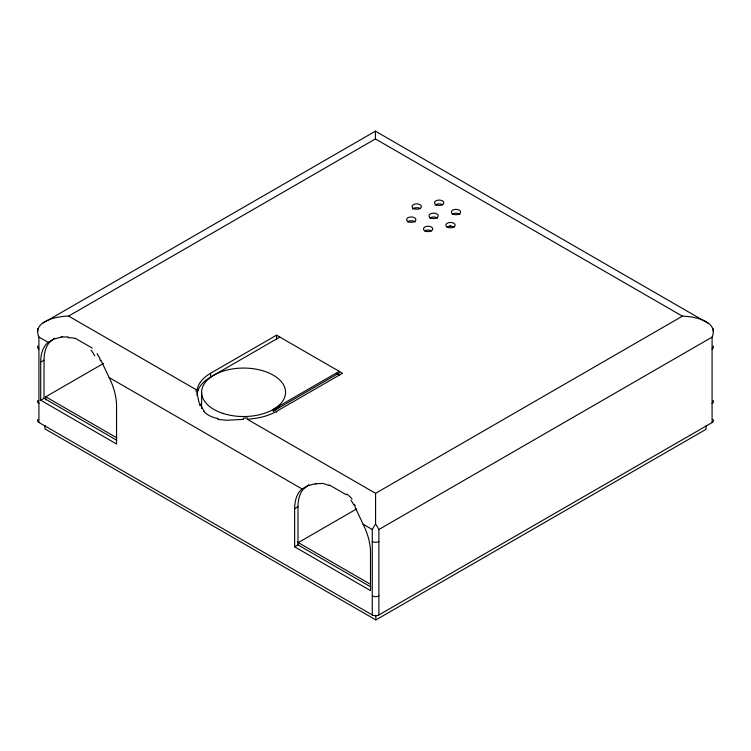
<?xml version="1.0" encoding="UTF-8"?>
<svg xmlns="http://www.w3.org/2000/svg" width="751" height="751" viewBox="0 0 751 751"><rect width="100%" height="100%" fill="white"/><g stroke="black" fill="none" stroke-linecap="round" stroke-linejoin="round"><path stroke-width="1.13" d="M712.079 422.569L712.079 337.124C719.205 321.128 693.492 316.246 682.406 316.18L375.425 138.944L68.594 316.087C57.686 316.162 31.692 320.987 38.921 337.03L38.921 422.475L372.28 614.947A4.666 2.694 0 0 0 378.88 614.947L712.079 422.569A4.666 2.694 0 0 0 713.065 419.593M713.45 328.825L713.103 330.872M196.997 395.317L197.888 390.689A46.646 26.933 0 0 1 210.599 377.068L279.86 337.077M372.28 614.947L372.28 529.502L375.547 523.916M100.925 360.17L109.139 377.575A46.646 26.933 60 0 1 116.546 405.906L116.546 443.991L40.695 400.199L40.695 362.113A46.646 26.933 60 0 1 48.102 342.334L53.762 339.105L61.113 337.19M354.876 506.794L363.09 524.198A46.646 26.933 60 0 1 370.506 552.52L370.506 590.605L294.645 546.812L294.645 508.727A46.646 26.933 60 0 1 302.052 488.957L307.722 485.728L315.073 483.804M53.434 339.03L49.078 342.86A46.646 26.933 60 0 0 44.027 360.189L44.027 398.265L116.846 440.311M53.678 338.87L54.692 338.25M43.239 322.958L375.425 131.172L707.761 323.052M40.695 362.113L44.027 360.189M45.736 399.832L45.736 396.791L103.563 363.4M40.695 400.199L44.027 398.265M197.072 390.257A46.646 26.933 0 0 1 210.599 373.256L276.556 335.171L342.522 373.256L276.556 411.341A46.646 26.933 0 0 1 247.107 419.152L375.575 493.323L682.406 316.18M199.334 405.193L201.362 404.019M273.261 411.097L339.217 373.012L339.217 371.351L273.261 409.436L273.261 411.097A41.981 24.239 0 0 0 279.616 406.394M294.645 508.727L297.978 506.803A46.646 26.933 60 0 1 303.029 489.474L308.905 484.724M298.025 542.748L356.687 508.887M294.645 546.812L297.978 544.888L370.806 586.925M378.88 614.947L378.88 529.502L712.079 337.124M44.966 425.479L44.966 428.896L375.857 619.941L706.034 429.319L706.034 425.901M447.587 226.802L450.694 225.76M62.699 337.002L68.116 336.889M316.65 483.616L322.066 483.513M243.577 419.349L226.84 420.26L217.771 419.424M75.203 338.25L92.307 348.126M329.154 484.874L346.258 494.74M336.429 373.547L339.471 375.312M68.594 316.087L197.888 390.689M38.921 337.03L48.102 342.334M109.139 377.575L302.052 488.957M363.09 524.198L372.28 529.502M45.736 396.791L116.752 437.795M297.34 542.053L370.384 584.222M204.103 411.173L198.94 402.254L196.931 392.416M351.036 500.232L354.04 505.198M97.086 353.618L100.09 358.584M377.744 527.427L375.575 523.869L375.575 493.323M378.157 528.141L378.88 529.502M37.916 330.815L37.55 328.713M375.857 615.388L375.857 619.941M375.425 131.106L375.425 138.944M297.978 506.803L297.978 544.888M276.556 335.171L276.556 338.983M276.556 411.341L276.556 412.29M210.599 373.256L210.599 377.068M201.597 392.304L201.597 408.488M378.88 595.909A4.666 2.694 0 0 1 372.28 595.909M378.88 541.49A4.666 2.694 0 0 1 372.28 541.49M713.065 400.555A4.666 2.694 0 0 1 712.079 403.531M713.065 346.136A4.666 2.694 0 0 1 712.079 349.112M38.921 403.437A4.666 2.694 0 0 1 37.935 400.471M38.921 349.018A4.666 2.694 0 0 1 37.935 346.051M196.114 391.769A32.377 14.945 51.3 0 1 196.433 389.685M38.921 422.475A4.666 2.694 0 0 1 37.935 419.499M346.737 494.008A38.442 31.251 -61.2 0 1 352.097 499.171M354.378 504.437A50.12 22.502 75.4 0 1 355.251 506.052M315.176 484.085A50.12 37.09 46.3 0 1 316.762 483.916M322.095 483.325A38.442 31.824 88.8 0 1 328.919 485.597M68.012 337.743A38.442 31.514 -61.2 0 1 75.156 338.419M61.009 336.917A50.12 37.559 48.6 0 1 62.596 336.701M99.752 359.353A50.12 21.291 74.5 0 1 100.559 360.912M90.965 350.163A38.442 27.975 -85.1 0 1 94.776 355.965M243.211 418.194A32.377 7.247 -3.3 0 1 247.426 417.96M218.109 418.467A35.194 27.881 -45.1 0 1 203.868 411.398M452.168 214.326A4.666 2.694 0 0 1 459.95 214.42M435.082 205.23A4.666 2.694 0 0 1 442.846 204.929M412.628 209.107A4.666 2.694 0 0 1 420.269 208.581M407.417 221.911A4.666 2.694 0 0 1 415.2 221.996M424.615 230.97A4.666 2.694 0 0 1 431.534 230.886M446.854 227.262A4.666 2.694 0 0 1 454.017 227.168M429.797 218.119A4.666 2.694 0 0 1 437.58 218.212M222.587 413.285A41.981 24.239 0 0 0 285.558 392.304A41.981 24.239 0 0 0 222.587 371.313A41.981 24.239 0 0 0 222.587 413.285M453.322 214.251A4.666 2.694 0 0 0 460.654 212.298A4.666 2.694 0 0 0 454.064 209.604A4.666 2.694 0 0 0 453.322 214.251M436.584 205.014A4.666 2.694 0 0 0 443.794 202.901A4.666 2.694 0 0 0 437.035 200.357A4.666 2.694 0 0 0 436.584 205.014M414.111 208.769A4.666 2.694 0 0 0 421.414 206.76A4.666 2.694 0 0 0 414.759 204.112A4.666 2.694 0 0 0 414.111 208.769M408.563 221.827A4.666 2.694 0 0 0 415.904 219.874A4.666 2.694 0 0 0 409.304 217.189A4.666 2.694 0 0 0 408.563 221.827M425.582 231.177A4.666 2.694 0 0 0 432.792 229.074A4.666 2.694 0 0 0 426.024 226.52A4.666 2.694 0 0 0 425.582 231.177M447.859 227.346A4.666 2.694 0 0 0 455.162 225.347A4.666 2.694 0 0 0 448.507 222.7A4.666 2.694 0 0 0 447.859 227.346M430.943 218.043A4.666 2.694 0 0 0 438.284 216.091A4.666 2.694 0 0 0 431.684 213.397A4.666 2.694 0 0 0 430.943 218.043"/></g></svg>
